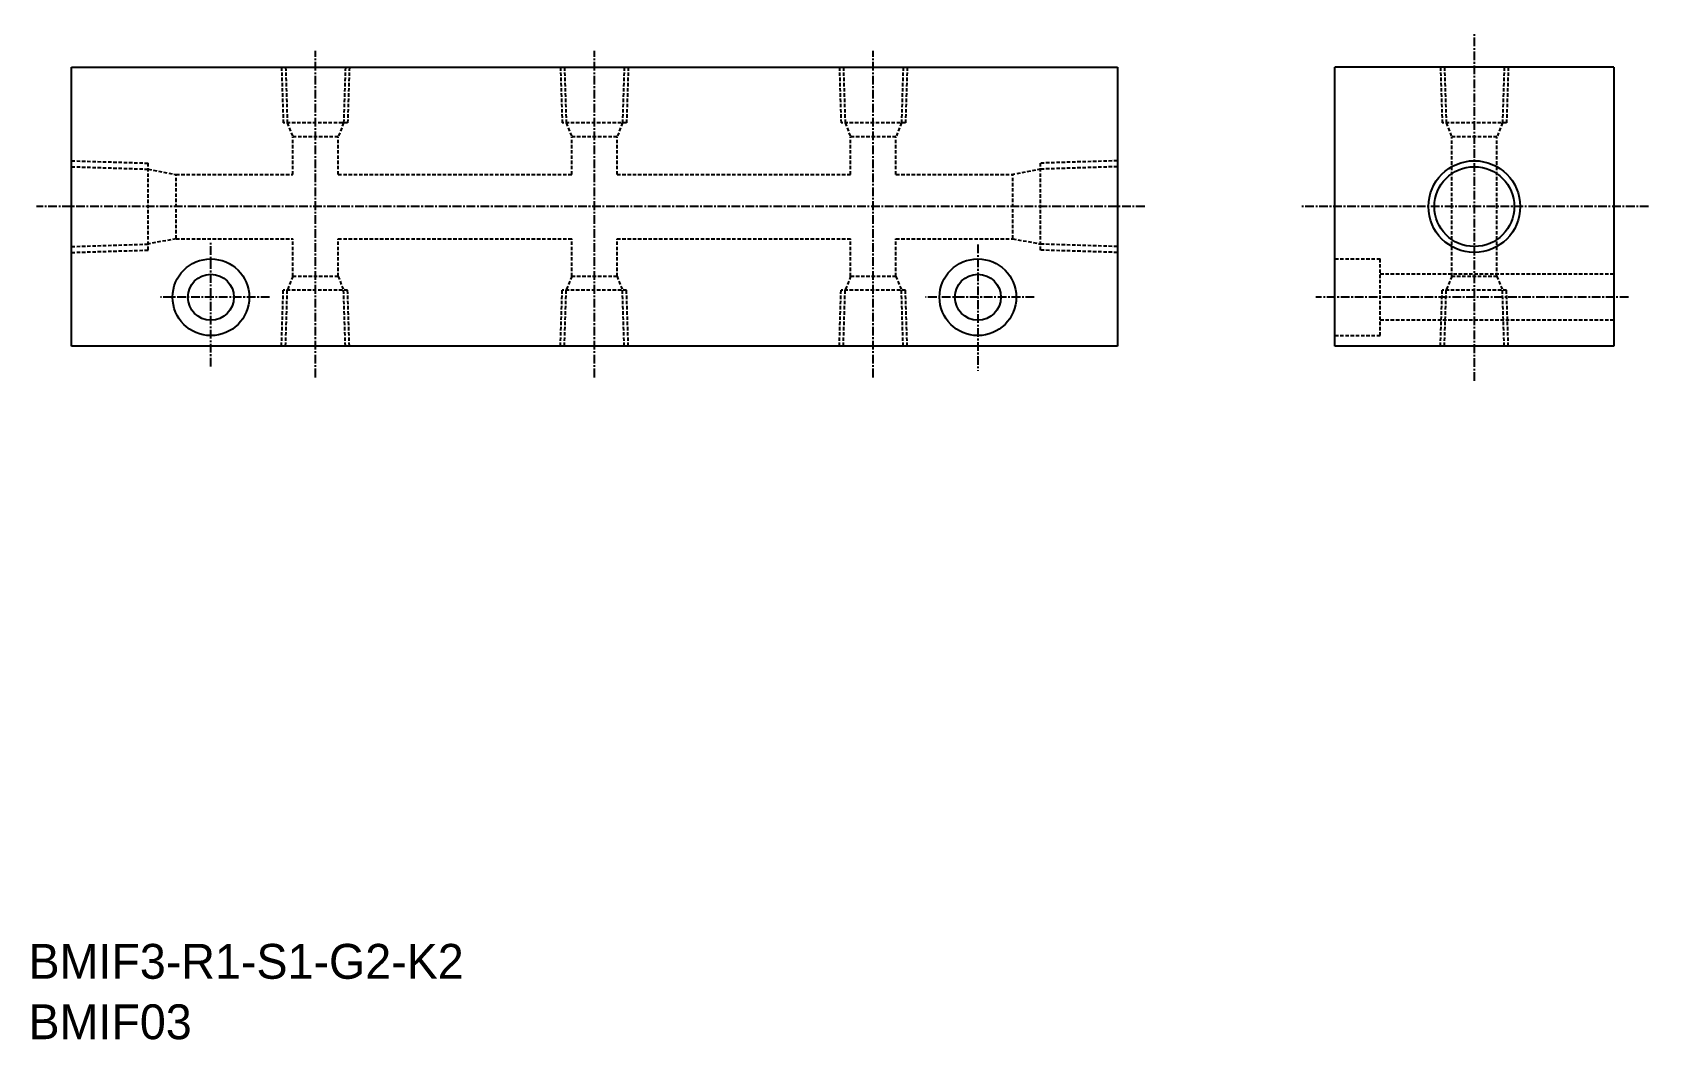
# Model space of a CAD drawing. Extents: x 642 to 874, y 2259 to 2403.
import ezdxf

# ---------------------------------------------------------------- set-up
doc = ezdxf.new("R2010")
doc.units = 0
doc.linetypes.add('CENTER', pattern=[2, 1.25, -0.25, 0.25, -0.25])
doc.linetypes.add('DASHED', pattern=[0.75, 0.5, -0.25])
doc.layers.get('0').update_dxf_attribs({"linetype": 'CONTINUOUS'})
doc.layers.add('CENTER', color=1, linetype='CENTER')

msp = doc.modelspace()

# ---------------------------------------------------------------- linework, layer by layer
at = {"color": 7, "linetype": 'CONTINUOUS'}
for p, q in [((648.1, 2398.14), (798.1, 2398.14)), ((648.1, 2358.14), (648.1, 2398.14)), ((798.1, 2398.14), (798.1, 2358.14)), ((869.3, 2398.14), (829.3, 2398.14)), ((829.3, 2358.14), (829.3, 2398.14)), ((869.3, 2398.14), (869.3, 2358.14)), ((798.1, 2358.14), (648.1, 2358.14)), ((869.3, 2358.14), (829.3, 2358.14))]:
    msp.add_line(p, q, dxfattribs=at)
at = {"color": 3, "linetype": 'DASHED'}
for p, q in [((678.23, 2398.14), (678.48, 2390.14)), ((678.81, 2398.14), (679.06, 2390.14)), ((687.38, 2398.14), (687.13, 2390.14)), ((687.96, 2398.14), (687.71, 2390.14)), ((718.23, 2398.14), (718.48, 2390.14)), ((718.81, 2398.14), (719.06, 2390.14)), ((727.38, 2398.14), (727.13, 2390.14)), ((727.96, 2398.14), (727.71, 2390.14)), ((758.23, 2398.14), (758.48, 2390.14)), ((758.81, 2398.14), (759.06, 2390.14)), ((767.38, 2398.14), (767.13, 2390.14)), ((767.96, 2398.14), (767.71, 2390.14)), ((844.44, 2398.14), (844.69, 2390.14)), ((845.02, 2398.14), (845.27, 2390.14)), ((853.59, 2398.14), (853.33, 2390.14)), ((854.17, 2398.14), (853.92, 2390.14)), ((687.71, 2390.14), (678.48, 2390.14)), ((679.06, 2390.14), (679.85, 2388.14)), ((687.13, 2390.14), (686.35, 2388.14)), ((727.71, 2390.14), (718.48, 2390.14)), ((719.06, 2390.14), (719.85, 2388.14)), ((727.13, 2390.14), (726.35, 2388.14)), ((767.71, 2390.14), (758.48, 2390.14)), ((759.06, 2390.14), (759.85, 2388.14)), ((767.13, 2390.14), (766.35, 2388.14)), ((853.92, 2390.14), (844.69, 2390.14)), ((845.27, 2390.14), (846.05, 2388.14)), ((853.33, 2390.14), (852.55, 2388.14)), ((686.35, 2388.14), (679.85, 2388.14)), ((679.85, 2382.74), (679.85, 2388.14)), ((686.35, 2382.74), (686.35, 2388.14)), ((719.85, 2382.74), (719.85, 2388.14)), ((726.35, 2388.14), (719.85, 2388.14)), ((726.35, 2382.74), (726.35, 2388.14)), ((766.35, 2388.14), (759.85, 2388.14)), ((759.85, 2382.74), (759.85, 2388.14)), ((766.35, 2382.74), (766.35, 2388.14)), ((846.05, 2378.14), (846.05, 2388.14)), ((852.55, 2388.14), (846.05, 2388.14)), ((852.55, 2378.14), (852.55, 2388.14)), ((648.1, 2384.72), (659.1, 2384.38)), ((648.1, 2383.87), (659.1, 2383.52)), ((659.1, 2371.91), (659.1, 2384.38)), ((659.1, 2383.52), (663.1, 2382.74)), ((787.1, 2383.52), (783.1, 2382.74)), ((798.1, 2384.72), (787.1, 2384.38)), ((787.1, 2371.91), (787.1, 2384.38)), ((798.1, 2383.87), (787.1, 2383.52)), ((663.1, 2382.74), (679.85, 2382.74)), ((663.1, 2373.54), (663.1, 2382.74)), ((686.35, 2382.74), (719.85, 2382.74)), ((726.35, 2382.74), (759.85, 2382.74)), ((766.35, 2382.74), (783.1, 2382.74)), ((783.1, 2373.54), (783.1, 2382.74)), ((846.05, 2368.14), (846.05, 2378.14)), ((852.55, 2368.14), (852.55, 2378.14)), ((648.1, 2372.42), (659.1, 2372.77)), ((648.1, 2371.56), (659.1, 2371.91)), ((663.1, 2373.54), (659.1, 2372.77)), ((663.1, 2373.54), (679.85, 2373.54)), ((679.85, 2368.14), (679.85, 2373.54)), ((686.35, 2373.54), (719.85, 2373.54)), ((686.35, 2368.14), (686.35, 2373.54)), ((719.85, 2368.14), (719.85, 2373.54)), ((726.35, 2373.54), (759.85, 2373.54)), ((726.35, 2368.14), (726.35, 2373.54)), ((759.85, 2368.14), (759.85, 2373.54)), ((766.35, 2368.14), (766.35, 2373.54)), ((766.35, 2373.54), (783.1, 2373.54)), ((783.1, 2373.54), (787.1, 2372.77)), ((798.1, 2372.42), (787.1, 2372.77)), ((798.1, 2371.56), (787.1, 2371.91)), ((829.3, 2370.64), (835.8, 2370.64)), ((835.8, 2359.64), (835.8, 2370.64)), ((679.85, 2368.14), (679.06, 2366.14)), ((686.35, 2368.14), (679.85, 2368.14)), ((686.35, 2368.14), (687.13, 2366.14)), ((719.85, 2368.14), (719.06, 2366.14)), ((726.35, 2368.14), (719.85, 2368.14)), ((726.35, 2368.14), (727.13, 2366.14)), ((759.85, 2368.14), (759.06, 2366.14)), ((766.35, 2368.14), (759.85, 2368.14)), ((766.35, 2368.14), (767.13, 2366.14)), ((869.3, 2368.44), (835.8, 2368.44)), ((846.05, 2368.14), (845.27, 2366.14)), ((852.55, 2368.14), (846.05, 2368.14)), ((852.55, 2368.14), (853.33, 2366.14)), ((678.23, 2358.14), (678.48, 2366.14)), ((687.71, 2366.14), (678.48, 2366.14)), ((678.81, 2358.14), (679.06, 2366.14)), ((687.38, 2358.14), (687.13, 2366.14)), ((687.96, 2358.14), (687.71, 2366.14)), ((718.23, 2358.14), (718.48, 2366.14)), ((727.71, 2366.14), (718.48, 2366.14)), ((718.81, 2358.14), (719.06, 2366.14)), ((727.38, 2358.14), (727.13, 2366.14)), ((727.96, 2358.14), (727.71, 2366.14)), ((758.23, 2358.14), (758.48, 2366.14)), ((767.71, 2366.14), (758.48, 2366.14)), ((758.81, 2358.14), (759.06, 2366.14)), ((767.38, 2358.14), (767.13, 2366.14)), ((767.96, 2358.14), (767.71, 2366.14)), ((844.44, 2358.14), (844.69, 2366.14)), ((853.92, 2366.14), (844.69, 2366.14)), ((845.02, 2358.14), (845.27, 2366.14)), ((853.59, 2358.14), (853.33, 2366.14)), ((854.17, 2358.14), (853.92, 2366.14)), ((869.3, 2361.84), (835.8, 2361.84)), ((829.3, 2359.64), (835.8, 2359.64))]:
    msp.add_line(p, q, dxfattribs=at)
for p, q in [((869.3, 2388.14), (869.3, 2388.14)), ((869.3, 2378.14), (869.3, 2378.14))]:
    msp.add_line(p, q)
at = {"color": 3, "linetype": 'CONTINUOUS'}
msp.add_circle((849.3, 2378.14), 6.58, dxfattribs=at)
at = {"color": 7, "linetype": 'CONTINUOUS'}
for centre, radius in [((849.3, 2378.14), 5.72), ((668.1, 2365.14), 5.5), ((778.1, 2365.14), 5.5), ((668.1, 2365.14), 3.3), ((778.1, 2365.14), 3.3)]:
    msp.add_circle(centre, radius, dxfattribs=at)
at = {"layer": 'CENTER', "color": 1, "linetype": 'CENTER'}
for p, q in [((849.3, 2353.14), (849.3, 2403.14)), ((683.1, 2353.65), (683.1, 2400.49)), ((723.1, 2353.65), (723.1, 2400.49)), ((763.1, 2353.65), (763.1, 2400.49)), ((802.02, 2378.14), (643.1, 2378.14)), ((874.3, 2378.14), (824.3, 2378.14)), ((668.1, 2355.21), (668.1, 2373.01)), ((778.1, 2372.7), (778.1, 2354.59)), ((676.5, 2365.14), (660.85, 2365.14)), ((786.19, 2365.14), (770.57, 2365.14)), ((871.4, 2365.14), (826.57, 2365.14))]:
    msp.add_line(p, q, dxfattribs=at)

# ---------------------------------------------------------------- texts
at = {"color": 7, "linetype": 'CONTINUOUS'}
for s, p in [('BMIF3-R1-S1-G2-K2', (641.94, 2267.38)), ('BMIF03', (641.94, 2258.71))]:
    msp.add_text(s, height=5, dxfattribs=at).set_placement(p)

doc.saveas('drawing.dxf')
